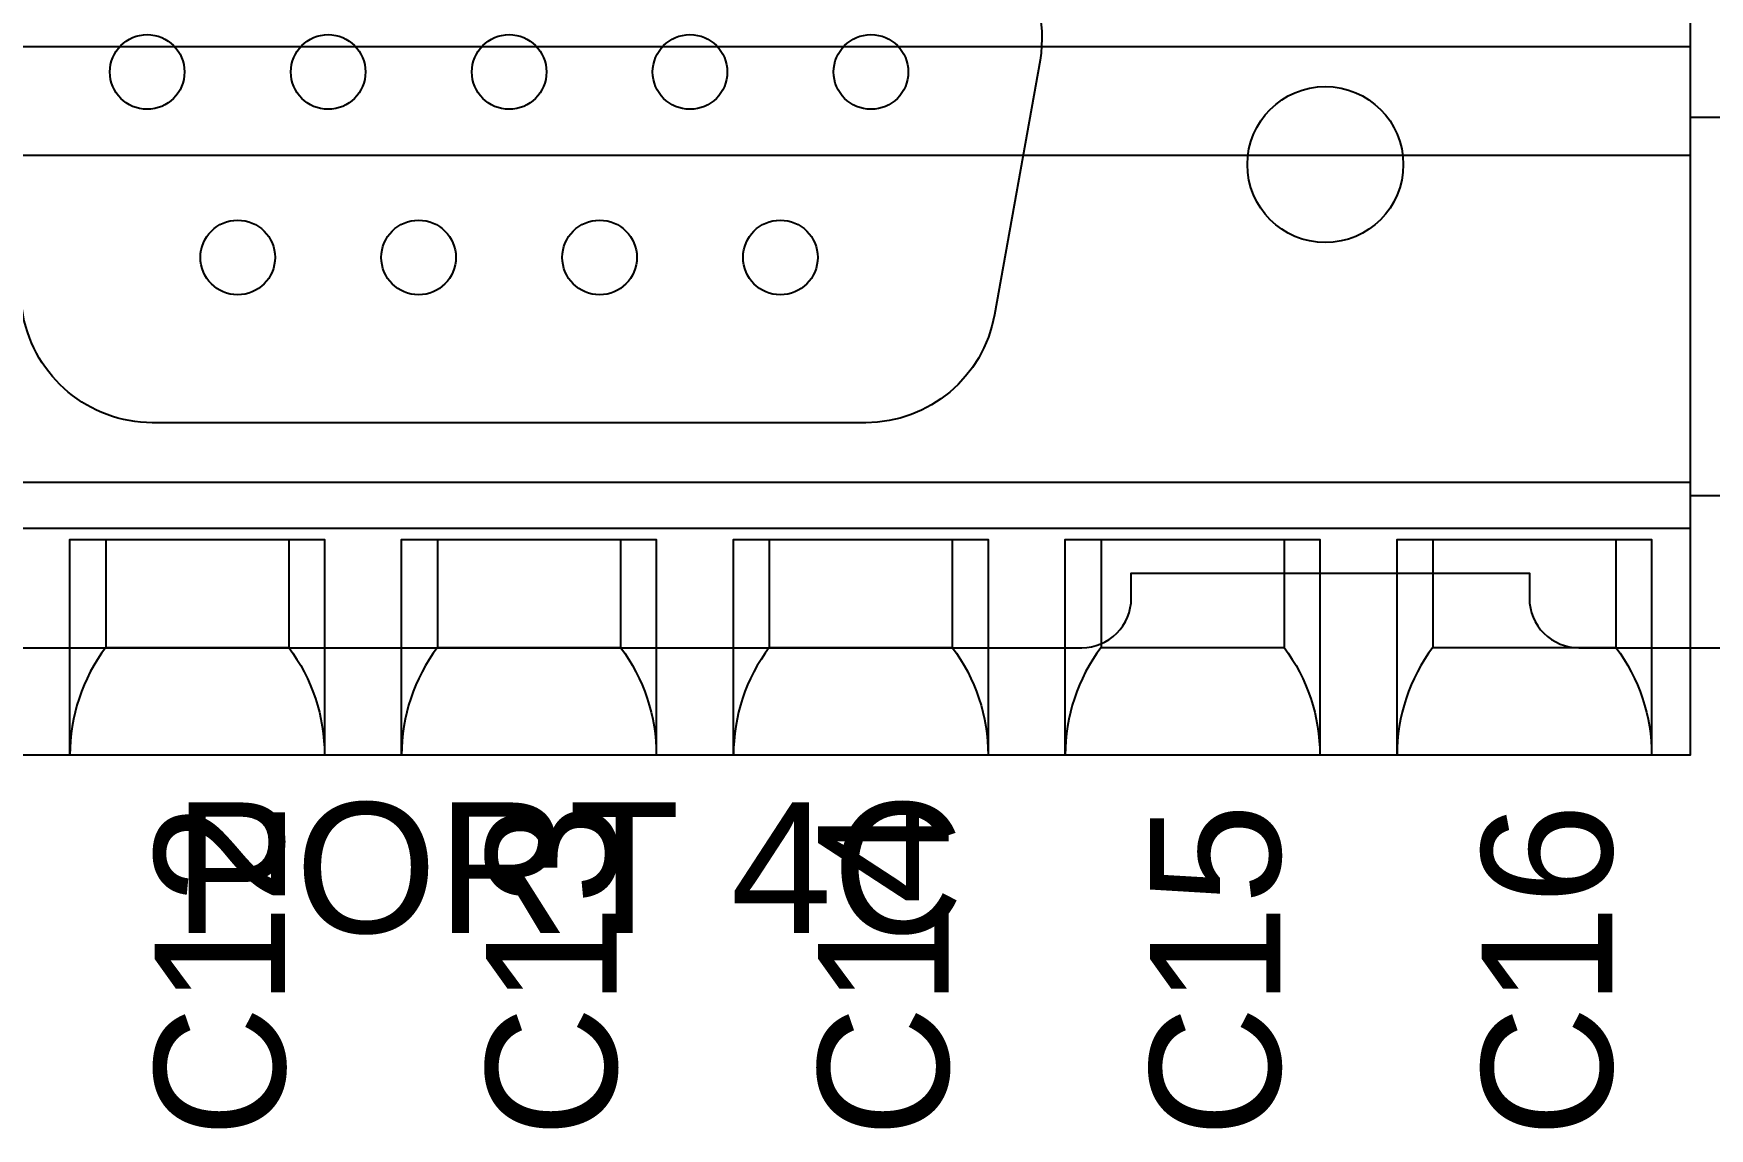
# Model space of a CAD drawing. Extents: x 0.3 to 23.7, y 0.2 to 17.5.
# Drawn here: x 21.384 to 22.394, y 5.117 to 5.777 of the extents above; entities that cross this region are included whole.
import ezdxf

# ---------------------------------------------------------------- set-up
doc = ezdxf.new("R2010")
doc.units = 0
doc.header["$MEASUREMENT"] = 0
for name, color, linetype in [('2_01__0-__EMPTY', 7, 'CONTINUOUS'), ('2_02__A-__SERIAL_COMMUNICA', 7, 'CONTINUOUS'), ('2_03__1-___4__DI_-__4__DO_', 7, 'CONTINUOUS'), ('2_04__B-___4__DI_-__4__DO_', 7, 'CONTINUOUS'), ('2_05__C-___4__DI_-__3__DO_', 7, 'CONTINUOUS'), ('2_06__2X___8__DO__STANDARD', 7, 'CONTINUOUS'), ('2_07__2A___8__DO__STANDARD', 7, 'CONTINUOUS'), ('2_08__2B___8__DO__STANDARD', 7, 'CONTINUOUS'), ('2_09__2C___8__DO__STANDARD', 7, 'CONTINUOUS'), ('2_10__3-___8__DI', 7, 'CONTINUOUS'), ('2_11__5-___8__AI', 7, 'CONTINUOUS'), ('2_12__6-___4__AI_-__4__AO_', 7, 'CONTINUOUS'), ('2_13__D-___14__DI', 7, 'CONTINUOUS')]:
    doc.layers.add(name, color=color, linetype=linetype)
doc.styles.add('ARIAL', font='arial.ttf')

msp = doc.modelspace()

# ---------------------------------------------------------------- linework, layer by layer
at = {"layer": '2_01__0-__EMPTY'}
msp.add_lwpolyline([(21.0502, 5.4069), (22.0155, 5.4069, 0.414214), (22.0453, 5.4367), (22.0453, 5.4519), (22.2853, 5.4519), (22.2853, 5.4367, 0.414214), (22.3152, 5.4069), (22.673, 5.4069, 0.414973), (22.7028, 5.4367), (22.7028, 5.957, 0.414973), (22.673, 5.9869), (22.3152, 5.9869, 0.414214), (22.2853, 5.957), (22.2853, 5.9419), (22.0453, 5.9419), (22.0453, 5.957, 0.414214), (22.0155, 5.9869), (21.0502, 5.9869, 0.414214)], format="xyb", dxfattribs=at)
at = {"layer": '2_02__A-__SERIAL_COMMUNICA'}
msp.add_lwpolyline([(21.4281, 5.8535), (21.9124, 5.8535, -0.46318), (21.9903, 5.761), (21.9629, 5.6076, -0.363045), (21.8853, 5.5425), (21.4552, 5.5425, -0.360245), (21.3773, 5.6075), (21.3502, 5.761, -0.463312)], format="xyb", close=True, dxfattribs=at)
for centre, radius in [((21.4521, 5.7539), 0.0225), ((21.5612, 5.7539), 0.0225), ((21.6703, 5.7539), 0.0225), ((21.7793, 5.7539), 0.0225), ((21.8884, 5.7539), 0.0225), ((22.1623, 5.6981), 0.047), ((21.5067, 5.6421), 0.0225), ((21.6157, 5.6421), 0.0225), ((21.7248, 5.6421), 0.0225), ((21.8338, 5.6421), 0.0225)]:
    msp.add_circle(centre, radius, dxfattribs=at)
at = {"layer": '2_03__1-___4__DI_-__4__DO_'}
msp.add_lwpolyline([(20.7822, 5.9509), (22.3822, 5.9509), (22.3822, 5.3421), (20.7822, 5.3421)], close=True, dxfattribs=at)
for points in [[(20.7822, 5.7693), (22.3822, 5.7693)], [(20.7822, 5.7038), (22.3822, 5.7038)], [(20.7822, 5.5067), (22.3822, 5.5067)], [(20.7822, 5.4789), (22.3822, 5.4789)], [(21.4055, 5.3421), (21.4055, 5.4722), (21.559, 5.4722), (21.559, 5.3421)], [(21.6055, 5.3421), (21.6055, 5.4722), (21.759, 5.4722), (21.759, 5.3421)], [(21.8055, 5.3421), (21.8055, 5.4722), (21.959, 5.4722), (21.959, 5.3421)], [(22.0055, 5.3421), (22.0055, 5.4722), (22.159, 5.4722), (22.159, 5.3421)], [(22.2055, 5.3421), (22.2055, 5.4722), (22.359, 5.4722), (22.359, 5.3421)], [(21.4271, 5.4071), (21.5374, 5.4071)], [(21.6271, 5.4071), (21.7374, 5.4071)], [(21.8271, 5.4071), (21.9374, 5.4071)], [(22.0271, 5.4071), (22.1374, 5.4071)], [(22.2271, 5.4071), (22.3374, 5.4071)]]:
    msp.add_lwpolyline(points, dxfattribs=at)
for points in [[(22.3822, 5.7267), (22.5429, 5.7267, -0.414169), (22.5822, 5.6873), (22.5822, 5.5378, -0.414258), (22.5429, 5.4984), (22.3822, 5.4984)], [(21.4271, 5.4722), (21.4271, 5.4071, 0.162853), (21.4055, 5.3421, 1.944453)], [(21.5374, 5.4722), (21.5374, 5.4071, -0.162853), (21.559, 5.3421, -1.944453)], [(21.6271, 5.4722), (21.6271, 5.4071, 0.162853), (21.6055, 5.3421, 1.944453)], [(21.7374, 5.4722), (21.7374, 5.4071, -0.162853), (21.759, 5.3421, -1.944453)], [(21.8271, 5.4722), (21.8271, 5.4071, 0.162853), (21.8055, 5.3421, 1.944453)], [(21.9374, 5.4722), (21.9374, 5.4071, -0.162853), (21.959, 5.3421, -1.944453)], [(22.0271, 5.4722), (22.0271, 5.4071, 0.162853), (22.0055, 5.3421, 1.944453)], [(22.1374, 5.4722), (22.1374, 5.4071, -0.162853), (22.159, 5.3421, -1.944453)], [(22.2271, 5.4722), (22.2271, 5.4071, 0.162853), (22.2055, 5.3421, 1.944453)], [(22.3374, 5.4722), (22.3374, 5.4071, -0.162853), (22.359, 5.3421, -1.944453)]]:
    msp.add_lwpolyline(points, format="xyb", dxfattribs=at)
at = {"layer": '2_04__B-___4__DI_-__4__DO_'}
msp.add_lwpolyline([(20.7822, 5.9509), (22.3822, 5.9509), (22.3822, 5.3421), (20.7822, 5.3421)], close=True, dxfattribs=at)
for points in [[(20.7822, 5.7693), (22.3822, 5.7693)], [(20.7822, 5.7038), (22.3822, 5.7038)], [(20.7822, 5.5067), (22.3822, 5.5067)], [(20.7822, 5.4789), (22.3822, 5.4789)], [(21.4055, 5.3421), (21.4055, 5.4722), (21.559, 5.4722), (21.559, 5.3421)], [(21.6055, 5.3421), (21.6055, 5.4722), (21.759, 5.4722), (21.759, 5.3421)], [(21.8055, 5.3421), (21.8055, 5.4722), (21.959, 5.4722), (21.959, 5.3421)], [(22.0055, 5.3421), (22.0055, 5.4722), (22.159, 5.4722), (22.159, 5.3421)], [(22.2055, 5.3421), (22.2055, 5.4722), (22.359, 5.4722), (22.359, 5.3421)], [(21.4271, 5.4071), (21.5374, 5.4071)], [(21.6271, 5.4071), (21.7374, 5.4071)], [(21.8271, 5.4071), (21.9374, 5.4071)], [(22.0271, 5.4071), (22.1374, 5.4071)], [(22.2271, 5.4071), (22.3374, 5.4071)]]:
    msp.add_lwpolyline(points, dxfattribs=at)
for points in [[(22.3822, 5.7267), (22.5429, 5.7267, -0.414169), (22.5822, 5.6873), (22.5822, 5.5378, -0.414258), (22.5429, 5.4984), (22.3822, 5.4984)], [(21.4271, 5.4722), (21.4271, 5.4071, 0.162853), (21.4055, 5.3421, 1.944453)], [(21.5374, 5.4722), (21.5374, 5.4071, -0.162853), (21.559, 5.3421, -1.944453)], [(21.6271, 5.4722), (21.6271, 5.4071, 0.162853), (21.6055, 5.3421, 1.944453)], [(21.7374, 5.4722), (21.7374, 5.4071, -0.162853), (21.759, 5.3421, -1.944453)], [(21.8271, 5.4722), (21.8271, 5.4071, 0.162853), (21.8055, 5.3421, 1.944453)], [(21.9374, 5.4722), (21.9374, 5.4071, -0.162853), (21.959, 5.3421, -1.944453)], [(22.0271, 5.4722), (22.0271, 5.4071, 0.162853), (22.0055, 5.3421, 1.944453)], [(22.1374, 5.4722), (22.1374, 5.4071, -0.162853), (22.159, 5.3421, -1.944453)], [(22.2271, 5.4722), (22.2271, 5.4071, 0.162853), (22.2055, 5.3421, 1.944453)], [(22.3374, 5.4722), (22.3374, 5.4071, -0.162853), (22.359, 5.3421, -1.944453)]]:
    msp.add_lwpolyline(points, format="xyb", dxfattribs=at)
at = {"layer": '2_05__C-___4__DI_-__3__DO_'}
msp.add_lwpolyline([(20.7822, 5.9509), (22.3822, 5.9509), (22.3822, 5.3421), (20.7822, 5.3421)], close=True, dxfattribs=at)
for points in [[(20.7822, 5.7693), (22.3822, 5.7693)], [(20.7822, 5.7038), (22.3822, 5.7038)], [(20.7822, 5.5067), (22.3822, 5.5067)], [(20.7822, 5.4789), (22.3822, 5.4789)], [(21.4055, 5.3421), (21.4055, 5.4722), (21.559, 5.4722), (21.559, 5.3421)], [(21.6055, 5.3421), (21.6055, 5.4722), (21.759, 5.4722), (21.759, 5.3421)], [(21.8055, 5.3421), (21.8055, 5.4722), (21.959, 5.4722), (21.959, 5.3421)], [(22.0055, 5.3421), (22.0055, 5.4722), (22.159, 5.4722), (22.159, 5.3421)], [(22.2055, 5.3421), (22.2055, 5.4722), (22.359, 5.4722), (22.359, 5.3421)], [(21.4271, 5.4071), (21.5374, 5.4071)], [(21.6271, 5.4071), (21.7374, 5.4071)], [(21.8271, 5.4071), (21.9374, 5.4071)], [(22.0271, 5.4071), (22.1374, 5.4071)], [(22.2271, 5.4071), (22.3374, 5.4071)]]:
    msp.add_lwpolyline(points, dxfattribs=at)
for points in [[(22.3822, 5.7267), (22.5429, 5.7267, -0.414169), (22.5822, 5.6873), (22.5822, 5.5378, -0.414258), (22.5429, 5.4984), (22.3822, 5.4984)], [(21.4271, 5.4722), (21.4271, 5.4071, 0.162853), (21.4055, 5.3421, 1.944453)], [(21.5374, 5.4722), (21.5374, 5.4071, -0.162853), (21.559, 5.3421, -1.944453)], [(21.6271, 5.4722), (21.6271, 5.4071, 0.162853), (21.6055, 5.3421, 1.944453)], [(21.7374, 5.4722), (21.7374, 5.4071, -0.162853), (21.759, 5.3421, -1.944453)], [(21.8271, 5.4722), (21.8271, 5.4071, 0.162853), (21.8055, 5.3421, 1.944453)], [(21.9374, 5.4722), (21.9374, 5.4071, -0.162853), (21.959, 5.3421, -1.944453)], [(22.0271, 5.4722), (22.0271, 5.4071, 0.162853), (22.0055, 5.3421, 1.944453)], [(22.1374, 5.4722), (22.1374, 5.4071, -0.162853), (22.159, 5.3421, -1.944453)], [(22.2271, 5.4722), (22.2271, 5.4071, 0.162853), (22.2055, 5.3421, 1.944453)], [(22.3374, 5.4722), (22.3374, 5.4071, -0.162853), (22.359, 5.3421, -1.944453)]]:
    msp.add_lwpolyline(points, format="xyb", dxfattribs=at)
at = {"layer": '2_06__2X___8__DO__STANDARD'}
msp.add_lwpolyline([(20.7822, 5.9509), (22.3822, 5.9509), (22.3822, 5.3421), (20.7822, 5.3421)], close=True, dxfattribs=at)
for points in [[(20.7822, 5.7693), (22.3822, 5.7693)], [(20.7822, 5.7038), (22.3822, 5.7038)], [(20.7822, 5.5067), (22.3822, 5.5067)], [(20.7822, 5.4789), (22.3822, 5.4789)], [(21.4055, 5.3421), (21.4055, 5.4722), (21.559, 5.4722), (21.559, 5.3421)], [(21.6055, 5.3421), (21.6055, 5.4722), (21.759, 5.4722), (21.759, 5.3421)], [(21.8055, 5.3421), (21.8055, 5.4722), (21.959, 5.4722), (21.959, 5.3421)], [(22.0055, 5.3421), (22.0055, 5.4722), (22.159, 5.4722), (22.159, 5.3421)], [(22.2055, 5.3421), (22.2055, 5.4722), (22.359, 5.4722), (22.359, 5.3421)], [(21.4271, 5.4071), (21.5374, 5.4071)], [(21.6271, 5.4071), (21.7374, 5.4071)], [(21.8271, 5.4071), (21.9374, 5.4071)], [(22.0271, 5.4071), (22.1374, 5.4071)], [(22.2271, 5.4071), (22.3374, 5.4071)]]:
    msp.add_lwpolyline(points, dxfattribs=at)
for points in [[(22.3822, 5.7267), (22.5429, 5.7267, -0.414169), (22.5822, 5.6873), (22.5822, 5.5378, -0.414258), (22.5429, 5.4984), (22.3822, 5.4984)], [(21.4271, 5.4722), (21.4271, 5.4071, 0.162853), (21.4055, 5.3421, 1.944453)], [(21.5374, 5.4722), (21.5374, 5.4071, -0.162853), (21.559, 5.3421, -1.944453)], [(21.6271, 5.4722), (21.6271, 5.4071, 0.162853), (21.6055, 5.3421, 1.944453)], [(21.7374, 5.4722), (21.7374, 5.4071, -0.162853), (21.759, 5.3421, -1.944453)], [(21.8271, 5.4722), (21.8271, 5.4071, 0.162853), (21.8055, 5.3421, 1.944453)], [(21.9374, 5.4722), (21.9374, 5.4071, -0.162853), (21.959, 5.3421, -1.944453)], [(22.0271, 5.4722), (22.0271, 5.4071, 0.162853), (22.0055, 5.3421, 1.944453)], [(22.1374, 5.4722), (22.1374, 5.4071, -0.162853), (22.159, 5.3421, -1.944453)], [(22.2271, 5.4722), (22.2271, 5.4071, 0.162853), (22.2055, 5.3421, 1.944453)], [(22.3374, 5.4722), (22.3374, 5.4071, -0.162853), (22.359, 5.3421, -1.944453)]]:
    msp.add_lwpolyline(points, format="xyb", dxfattribs=at)
at = {"layer": '2_07__2A___8__DO__STANDARD'}
msp.add_lwpolyline([(20.7822, 5.9509), (22.3822, 5.9509), (22.3822, 5.3421), (20.7822, 5.3421)], close=True, dxfattribs=at)
for points in [[(20.7822, 5.7693), (22.3822, 5.7693)], [(20.7822, 5.7038), (22.3822, 5.7038)], [(20.7822, 5.5067), (22.3822, 5.5067)], [(20.7822, 5.4789), (22.3822, 5.4789)], [(21.4055, 5.3421), (21.4055, 5.4722), (21.559, 5.4722), (21.559, 5.3421)], [(21.6055, 5.3421), (21.6055, 5.4722), (21.759, 5.4722), (21.759, 5.3421)], [(21.8055, 5.3421), (21.8055, 5.4722), (21.959, 5.4722), (21.959, 5.3421)], [(22.0055, 5.3421), (22.0055, 5.4722), (22.159, 5.4722), (22.159, 5.3421)], [(22.2055, 5.3421), (22.2055, 5.4722), (22.359, 5.4722), (22.359, 5.3421)], [(21.4271, 5.4071), (21.5374, 5.4071)], [(21.6271, 5.4071), (21.7374, 5.4071)], [(21.8271, 5.4071), (21.9374, 5.4071)], [(22.0271, 5.4071), (22.1374, 5.4071)], [(22.2271, 5.4071), (22.3374, 5.4071)]]:
    msp.add_lwpolyline(points, dxfattribs=at)
for points in [[(22.3822, 5.7267), (22.5429, 5.7267, -0.414169), (22.5822, 5.6873), (22.5822, 5.5378, -0.414258), (22.5429, 5.4984), (22.3822, 5.4984)], [(21.4271, 5.4722), (21.4271, 5.4071, 0.162853), (21.4055, 5.3421, 1.944453)], [(21.5374, 5.4722), (21.5374, 5.4071, -0.162853), (21.559, 5.3421, -1.944453)], [(21.6271, 5.4722), (21.6271, 5.4071, 0.162853), (21.6055, 5.3421, 1.944453)], [(21.7374, 5.4722), (21.7374, 5.4071, -0.162853), (21.759, 5.3421, -1.944453)], [(21.8271, 5.4722), (21.8271, 5.4071, 0.162853), (21.8055, 5.3421, 1.944453)], [(21.9374, 5.4722), (21.9374, 5.4071, -0.162853), (21.959, 5.3421, -1.944453)], [(22.0271, 5.4722), (22.0271, 5.4071, 0.162853), (22.0055, 5.3421, 1.944453)], [(22.1374, 5.4722), (22.1374, 5.4071, -0.162853), (22.159, 5.3421, -1.944453)], [(22.2271, 5.4722), (22.2271, 5.4071, 0.162853), (22.2055, 5.3421, 1.944453)], [(22.3374, 5.4722), (22.3374, 5.4071, -0.162853), (22.359, 5.3421, -1.944453)]]:
    msp.add_lwpolyline(points, format="xyb", dxfattribs=at)
at = {"layer": '2_08__2B___8__DO__STANDARD'}
msp.add_lwpolyline([(20.7822, 5.9509), (22.3822, 5.9509), (22.3822, 5.3421), (20.7822, 5.3421)], close=True, dxfattribs=at)
for points in [[(20.7822, 5.7693), (22.3822, 5.7693)], [(20.7822, 5.7038), (22.3822, 5.7038)], [(20.7822, 5.5067), (22.3822, 5.5067)], [(20.7822, 5.4789), (22.3822, 5.4789)], [(21.4055, 5.3421), (21.4055, 5.4722), (21.559, 5.4722), (21.559, 5.3421)], [(21.6055, 5.3421), (21.6055, 5.4722), (21.759, 5.4722), (21.759, 5.3421)], [(21.8055, 5.3421), (21.8055, 5.4722), (21.959, 5.4722), (21.959, 5.3421)], [(22.0055, 5.3421), (22.0055, 5.4722), (22.159, 5.4722), (22.159, 5.3421)], [(22.2055, 5.3421), (22.2055, 5.4722), (22.359, 5.4722), (22.359, 5.3421)], [(21.4271, 5.4071), (21.5374, 5.4071)], [(21.6271, 5.4071), (21.7374, 5.4071)], [(21.8271, 5.4071), (21.9374, 5.4071)], [(22.0271, 5.4071), (22.1374, 5.4071)], [(22.2271, 5.4071), (22.3374, 5.4071)]]:
    msp.add_lwpolyline(points, dxfattribs=at)
for points in [[(22.3822, 5.7267), (22.5429, 5.7267, -0.414169), (22.5822, 5.6873), (22.5822, 5.5378, -0.414258), (22.5429, 5.4984), (22.3822, 5.4984)], [(21.4271, 5.4722), (21.4271, 5.4071, 0.162853), (21.4055, 5.3421, 1.944453)], [(21.5374, 5.4722), (21.5374, 5.4071, -0.162853), (21.559, 5.3421, -1.944453)], [(21.6271, 5.4722), (21.6271, 5.4071, 0.162853), (21.6055, 5.3421, 1.944453)], [(21.7374, 5.4722), (21.7374, 5.4071, -0.162853), (21.759, 5.3421, -1.944453)], [(21.8271, 5.4722), (21.8271, 5.4071, 0.162853), (21.8055, 5.3421, 1.944453)], [(21.9374, 5.4722), (21.9374, 5.4071, -0.162853), (21.959, 5.3421, -1.944453)], [(22.0271, 5.4722), (22.0271, 5.4071, 0.162853), (22.0055, 5.3421, 1.944453)], [(22.1374, 5.4722), (22.1374, 5.4071, -0.162853), (22.159, 5.3421, -1.944453)], [(22.2271, 5.4722), (22.2271, 5.4071, 0.162853), (22.2055, 5.3421, 1.944453)], [(22.3374, 5.4722), (22.3374, 5.4071, -0.162853), (22.359, 5.3421, -1.944453)]]:
    msp.add_lwpolyline(points, format="xyb", dxfattribs=at)
at = {"layer": '2_09__2C___8__DO__STANDARD'}
msp.add_lwpolyline([(20.7822, 5.9509), (22.3822, 5.9509), (22.3822, 5.3421), (20.7822, 5.3421)], close=True, dxfattribs=at)
for points in [[(20.7822, 5.7693), (22.3822, 5.7693)], [(20.7822, 5.7038), (22.3822, 5.7038)], [(20.7822, 5.5067), (22.3822, 5.5067)], [(20.7822, 5.4789), (22.3822, 5.4789)], [(21.4055, 5.3421), (21.4055, 5.4722), (21.559, 5.4722), (21.559, 5.3421)], [(21.6055, 5.3421), (21.6055, 5.4722), (21.759, 5.4722), (21.759, 5.3421)], [(21.8055, 5.3421), (21.8055, 5.4722), (21.959, 5.4722), (21.959, 5.3421)], [(22.0055, 5.3421), (22.0055, 5.4722), (22.159, 5.4722), (22.159, 5.3421)], [(22.2055, 5.3421), (22.2055, 5.4722), (22.359, 5.4722), (22.359, 5.3421)], [(21.4271, 5.4071), (21.5374, 5.4071)], [(21.6271, 5.4071), (21.7374, 5.4071)], [(21.8271, 5.4071), (21.9374, 5.4071)], [(22.0271, 5.4071), (22.1374, 5.4071)], [(22.2271, 5.4071), (22.3374, 5.4071)]]:
    msp.add_lwpolyline(points, dxfattribs=at)
for points in [[(22.3822, 5.7267), (22.5429, 5.7267, -0.414169), (22.5822, 5.6873), (22.5822, 5.5378, -0.414258), (22.5429, 5.4984), (22.3822, 5.4984)], [(21.4271, 5.4722), (21.4271, 5.4071, 0.162853), (21.4055, 5.3421, 1.944453)], [(21.5374, 5.4722), (21.5374, 5.4071, -0.162853), (21.559, 5.3421, -1.944453)], [(21.6271, 5.4722), (21.6271, 5.4071, 0.162853), (21.6055, 5.3421, 1.944453)], [(21.7374, 5.4722), (21.7374, 5.4071, -0.162853), (21.759, 5.3421, -1.944453)], [(21.8271, 5.4722), (21.8271, 5.4071, 0.162853), (21.8055, 5.3421, 1.944453)], [(21.9374, 5.4722), (21.9374, 5.4071, -0.162853), (21.959, 5.3421, -1.944453)], [(22.0271, 5.4722), (22.0271, 5.4071, 0.162853), (22.0055, 5.3421, 1.944453)], [(22.1374, 5.4722), (22.1374, 5.4071, -0.162853), (22.159, 5.3421, -1.944453)], [(22.2271, 5.4722), (22.2271, 5.4071, 0.162853), (22.2055, 5.3421, 1.944453)], [(22.3374, 5.4722), (22.3374, 5.4071, -0.162853), (22.359, 5.3421, -1.944453)]]:
    msp.add_lwpolyline(points, format="xyb", dxfattribs=at)
at = {"layer": '2_10__3-___8__DI'}
msp.add_lwpolyline([(20.7822, 5.9509), (22.3822, 5.9509), (22.3822, 5.3421), (20.7822, 5.3421)], close=True, dxfattribs=at)
for points in [[(20.7822, 5.7693), (22.3822, 5.7693)], [(20.7822, 5.7038), (22.3822, 5.7038)], [(20.7822, 5.5067), (22.3822, 5.5067)], [(20.7822, 5.4789), (22.3822, 5.4789)], [(21.4055, 5.3421), (21.4055, 5.4722), (21.559, 5.4722), (21.559, 5.3421)], [(21.6055, 5.3421), (21.6055, 5.4722), (21.759, 5.4722), (21.759, 5.3421)], [(21.8055, 5.3421), (21.8055, 5.4722), (21.959, 5.4722), (21.959, 5.3421)], [(22.0055, 5.3421), (22.0055, 5.4722), (22.159, 5.4722), (22.159, 5.3421)], [(22.2055, 5.3421), (22.2055, 5.4722), (22.359, 5.4722), (22.359, 5.3421)], [(21.4271, 5.4071), (21.5374, 5.4071)], [(21.6271, 5.4071), (21.7374, 5.4071)], [(21.8271, 5.4071), (21.9374, 5.4071)], [(22.0271, 5.4071), (22.1374, 5.4071)], [(22.2271, 5.4071), (22.3374, 5.4071)]]:
    msp.add_lwpolyline(points, dxfattribs=at)
for points in [[(22.3822, 5.7267), (22.5429, 5.7267, -0.414169), (22.5822, 5.6873), (22.5822, 5.5378, -0.414258), (22.5429, 5.4984), (22.3822, 5.4984)], [(21.4271, 5.4722), (21.4271, 5.4071, 0.162853), (21.4055, 5.3421, 1.944453)], [(21.5374, 5.4722), (21.5374, 5.4071, -0.162853), (21.559, 5.3421, -1.944453)], [(21.6271, 5.4722), (21.6271, 5.4071, 0.162853), (21.6055, 5.3421, 1.944453)], [(21.7374, 5.4722), (21.7374, 5.4071, -0.162853), (21.759, 5.3421, -1.944453)], [(21.8271, 5.4722), (21.8271, 5.4071, 0.162853), (21.8055, 5.3421, 1.944453)], [(21.9374, 5.4722), (21.9374, 5.4071, -0.162853), (21.959, 5.3421, -1.944453)], [(22.0271, 5.4722), (22.0271, 5.4071, 0.162853), (22.0055, 5.3421, 1.944453)], [(22.1374, 5.4722), (22.1374, 5.4071, -0.162853), (22.159, 5.3421, -1.944453)], [(22.2271, 5.4722), (22.2271, 5.4071, 0.162853), (22.2055, 5.3421, 1.944453)], [(22.3374, 5.4722), (22.3374, 5.4071, -0.162853), (22.359, 5.3421, -1.944453)]]:
    msp.add_lwpolyline(points, format="xyb", dxfattribs=at)
at = {"layer": '2_11__5-___8__AI'}
msp.add_lwpolyline([(20.7822, 5.9509), (22.3822, 5.9509), (22.3822, 5.3421), (20.7822, 5.3421)], close=True, dxfattribs=at)
for points in [[(20.7822, 5.7693), (22.3822, 5.7693)], [(20.7822, 5.7038), (22.3822, 5.7038)], [(20.7822, 5.5067), (22.3822, 5.5067)], [(20.7822, 5.4789), (22.3822, 5.4789)], [(21.4055, 5.3421), (21.4055, 5.4722), (21.559, 5.4722), (21.559, 5.3421)], [(21.6055, 5.3421), (21.6055, 5.4722), (21.759, 5.4722), (21.759, 5.3421)], [(21.8055, 5.3421), (21.8055, 5.4722), (21.959, 5.4722), (21.959, 5.3421)], [(22.0055, 5.3421), (22.0055, 5.4722), (22.159, 5.4722), (22.159, 5.3421)], [(22.2055, 5.3421), (22.2055, 5.4722), (22.359, 5.4722), (22.359, 5.3421)], [(21.4271, 5.4071), (21.5374, 5.4071)], [(21.6271, 5.4071), (21.7374, 5.4071)], [(21.8271, 5.4071), (21.9374, 5.4071)], [(22.0271, 5.4071), (22.1374, 5.4071)], [(22.2271, 5.4071), (22.3374, 5.4071)]]:
    msp.add_lwpolyline(points, dxfattribs=at)
for points in [[(22.3822, 5.7267), (22.5429, 5.7267, -0.414169), (22.5822, 5.6873), (22.5822, 5.5378, -0.414258), (22.5429, 5.4984), (22.3822, 5.4984)], [(21.4271, 5.4722), (21.4271, 5.4071, 0.162853), (21.4055, 5.3421, 1.944453)], [(21.5374, 5.4722), (21.5374, 5.4071, -0.162853), (21.559, 5.3421, -1.944453)], [(21.6271, 5.4722), (21.6271, 5.4071, 0.162853), (21.6055, 5.3421, 1.944453)], [(21.7374, 5.4722), (21.7374, 5.4071, -0.162853), (21.759, 5.3421, -1.944453)], [(21.8271, 5.4722), (21.8271, 5.4071, 0.162853), (21.8055, 5.3421, 1.944453)], [(21.9374, 5.4722), (21.9374, 5.4071, -0.162853), (21.959, 5.3421, -1.944453)], [(22.0271, 5.4722), (22.0271, 5.4071, 0.162853), (22.0055, 5.3421, 1.944453)], [(22.1374, 5.4722), (22.1374, 5.4071, -0.162853), (22.159, 5.3421, -1.944453)], [(22.2271, 5.4722), (22.2271, 5.4071, 0.162853), (22.2055, 5.3421, 1.944453)], [(22.3374, 5.4722), (22.3374, 5.4071, -0.162853), (22.359, 5.3421, -1.944453)]]:
    msp.add_lwpolyline(points, format="xyb", dxfattribs=at)
at = {"layer": '2_12__6-___4__AI_-__4__AO_'}
msp.add_lwpolyline([(20.7822, 5.9509), (22.3822, 5.9509), (22.3822, 5.3421), (20.7822, 5.3421)], close=True, dxfattribs=at)
for points in [[(20.7822, 5.7693), (22.3822, 5.7693)], [(20.7822, 5.7038), (22.3822, 5.7038)], [(20.7822, 5.5067), (22.3822, 5.5067)], [(20.7822, 5.4789), (22.3822, 5.4789)], [(21.4055, 5.3421), (21.4055, 5.4722), (21.559, 5.4722), (21.559, 5.3421)], [(21.6055, 5.3421), (21.6055, 5.4722), (21.759, 5.4722), (21.759, 5.3421)], [(21.8055, 5.3421), (21.8055, 5.4722), (21.959, 5.4722), (21.959, 5.3421)], [(22.0055, 5.3421), (22.0055, 5.4722), (22.159, 5.4722), (22.159, 5.3421)], [(22.2055, 5.3421), (22.2055, 5.4722), (22.359, 5.4722), (22.359, 5.3421)], [(21.4271, 5.4071), (21.5374, 5.4071)], [(21.6271, 5.4071), (21.7374, 5.4071)], [(21.8271, 5.4071), (21.9374, 5.4071)], [(22.0271, 5.4071), (22.1374, 5.4071)], [(22.2271, 5.4071), (22.3374, 5.4071)]]:
    msp.add_lwpolyline(points, dxfattribs=at)
for points in [[(22.3822, 5.7267), (22.5429, 5.7267, -0.414169), (22.5822, 5.6873), (22.5822, 5.5378, -0.414258), (22.5429, 5.4984), (22.3822, 5.4984)], [(21.4271, 5.4722), (21.4271, 5.4071, 0.162853), (21.4055, 5.3421, 1.944453)], [(21.5374, 5.4722), (21.5374, 5.4071, -0.162853), (21.559, 5.3421, -1.944453)], [(21.6271, 5.4722), (21.6271, 5.4071, 0.162853), (21.6055, 5.3421, 1.944453)], [(21.7374, 5.4722), (21.7374, 5.4071, -0.162853), (21.759, 5.3421, -1.944453)], [(21.8271, 5.4722), (21.8271, 5.4071, 0.162853), (21.8055, 5.3421, 1.944453)], [(21.9374, 5.4722), (21.9374, 5.4071, -0.162853), (21.959, 5.3421, -1.944453)], [(22.0271, 5.4722), (22.0271, 5.4071, 0.162853), (22.0055, 5.3421, 1.944453)], [(22.1374, 5.4722), (22.1374, 5.4071, -0.162853), (22.159, 5.3421, -1.944453)], [(22.2271, 5.4722), (22.2271, 5.4071, 0.162853), (22.2055, 5.3421, 1.944453)], [(22.3374, 5.4722), (22.3374, 5.4071, -0.162853), (22.359, 5.3421, -1.944453)]]:
    msp.add_lwpolyline(points, format="xyb", dxfattribs=at)
at = {"layer": '2_13__D-___14__DI'}
msp.add_lwpolyline([(20.7822, 5.9509), (22.3822, 5.9509), (22.3822, 5.3421), (20.7822, 5.3421)], close=True, dxfattribs=at)
for points in [[(20.7822, 5.7693), (22.3822, 5.7693)], [(20.7822, 5.7038), (22.3822, 5.7038)], [(20.7822, 5.5067), (22.3822, 5.5067)], [(20.7822, 5.4789), (22.3822, 5.4789)], [(21.4055, 5.3421), (21.4055, 5.4722), (21.559, 5.4722), (21.559, 5.3421)], [(21.6055, 5.3421), (21.6055, 5.4722), (21.759, 5.4722), (21.759, 5.3421)], [(21.8055, 5.3421), (21.8055, 5.4722), (21.959, 5.4722), (21.959, 5.3421)], [(22.0055, 5.3421), (22.0055, 5.4722), (22.159, 5.4722), (22.159, 5.3421)], [(22.2055, 5.3421), (22.2055, 5.4722), (22.359, 5.4722), (22.359, 5.3421)], [(21.4271, 5.4071), (21.5374, 5.4071)], [(21.6271, 5.4071), (21.7374, 5.4071)], [(21.8271, 5.4071), (21.9374, 5.4071)], [(22.0271, 5.4071), (22.1374, 5.4071)], [(22.2271, 5.4071), (22.3374, 5.4071)]]:
    msp.add_lwpolyline(points, dxfattribs=at)
for points in [[(22.3822, 5.7267), (22.5429, 5.7267, -0.414169), (22.5822, 5.6873), (22.5822, 5.5378, -0.414258), (22.5429, 5.4984), (22.3822, 5.4984)], [(21.4271, 5.4722), (21.4271, 5.4071, 0.162853), (21.4055, 5.3421, 1.944453)], [(21.5374, 5.4722), (21.5374, 5.4071, -0.162853), (21.559, 5.3421, -1.944453)], [(21.6271, 5.4722), (21.6271, 5.4071, 0.162853), (21.6055, 5.3421, 1.944453)], [(21.7374, 5.4722), (21.7374, 5.4071, -0.162853), (21.759, 5.3421, -1.944453)], [(21.8271, 5.4722), (21.8271, 5.4071, 0.162853), (21.8055, 5.3421, 1.944453)], [(21.9374, 5.4722), (21.9374, 5.4071, -0.162853), (21.959, 5.3421, -1.944453)], [(22.0271, 5.4722), (22.0271, 5.4071, 0.162853), (22.0055, 5.3421, 1.944453)], [(22.1374, 5.4722), (22.1374, 5.4071, -0.162853), (22.159, 5.3421, -1.944453)], [(22.2271, 5.4722), (22.2271, 5.4071, 0.162853), (22.2055, 5.3421, 1.944453)], [(22.3374, 5.4722), (22.3374, 5.4071, -0.162853), (22.359, 5.3421, -1.944453)]]:
    msp.add_lwpolyline(points, format="xyb", dxfattribs=at)

# ---------------------------------------------------------------- texts
at = {"layer": '2_01__0-__EMPTY', "style": 'ARIAL'}
for s, p in [('C12', (21.5352, 5.1116)), ('C13', (21.7351, 5.1116)), ('C14', (21.9352, 5.1116)), ('C15', (22.1352, 5.1116)), ('C16', (22.3352, 5.1116))]:
    msp.add_text(s, height=0.07867, rotation=90, dxfattribs=at).set_placement(p)
at = {"layer": '2_02__A-__SERIAL_COMMUNICA', "style": 'ARIAL'}
msp.add_text('PORT 4C', height=0.07867, dxfattribs=at).set_placement((21.468, 5.235))
at = {"layer": '2_03__1-___4__DI_-__4__DO_', "style": 'ARIAL'}
for s, p in [('C12', (21.5352, 5.1116)), ('C13', (21.7351, 5.1116)), ('C14', (21.9352, 5.1116)), ('C15', (22.1352, 5.1116)), ('C16', (22.3352, 5.1116))]:
    msp.add_text(s, height=0.07867, rotation=90, dxfattribs=at).set_placement(p)
at = {"layer": '2_04__B-___4__DI_-__4__DO_', "style": 'ARIAL'}
for s, p in [('C12', (21.5352, 5.1116)), ('C13', (21.7351, 5.1116)), ('C14', (21.9352, 5.1116)), ('C15', (22.1352, 5.1116)), ('C16', (22.3352, 5.1116))]:
    msp.add_text(s, height=0.07867, rotation=90, dxfattribs=at).set_placement(p)
at = {"layer": '2_05__C-___4__DI_-__3__DO_', "style": 'ARIAL'}
for s, p in [('C12', (21.5352, 5.1116)), ('C13', (21.7351, 5.1116)), ('C14', (21.9352, 5.1116)), ('C15', (22.1352, 5.1116)), ('C16', (22.3352, 5.1116))]:
    msp.add_text(s, height=0.07867, rotation=90, dxfattribs=at).set_placement(p)
at = {"layer": '2_06__2X___8__DO__STANDARD', "style": 'ARIAL'}
for s, p in [('C12', (21.5352, 5.1116)), ('C13', (21.7351, 5.1116)), ('C14', (21.9352, 5.1116)), ('C15', (22.1352, 5.1116)), ('C16', (22.3352, 5.1116))]:
    msp.add_text(s, height=0.07867, rotation=90, dxfattribs=at).set_placement(p)
at = {"layer": '2_07__2A___8__DO__STANDARD', "style": 'ARIAL'}
for s, p in [('C12', (21.5352, 5.1116)), ('C13', (21.7351, 5.1116)), ('C14', (21.9352, 5.1116)), ('C15', (22.1352, 5.1116)), ('C16', (22.3352, 5.1116))]:
    msp.add_text(s, height=0.07867, rotation=90, dxfattribs=at).set_placement(p)
at = {"layer": '2_08__2B___8__DO__STANDARD', "style": 'ARIAL'}
for s, p in [('C12', (21.5352, 5.1116)), ('C13', (21.7351, 5.1116)), ('C14', (21.9352, 5.1116)), ('C15', (22.1352, 5.1116)), ('C16', (22.3352, 5.1116))]:
    msp.add_text(s, height=0.07867, rotation=90, dxfattribs=at).set_placement(p)
at = {"layer": '2_09__2C___8__DO__STANDARD', "style": 'ARIAL'}
for s, p in [('C12', (21.5352, 5.1116)), ('C13', (21.7351, 5.1116)), ('C14', (21.9352, 5.1116)), ('C15', (22.1352, 5.1116)), ('C16', (22.3352, 5.1116))]:
    msp.add_text(s, height=0.07867, rotation=90, dxfattribs=at).set_placement(p)
at = {"layer": '2_10__3-___8__DI', "style": 'ARIAL'}
for s, p in [('C12', (21.5352, 5.1116)), ('C13', (21.7351, 5.1116)), ('C14', (21.9352, 5.1116)), ('C15', (22.1352, 5.1116)), ('C16', (22.3352, 5.1116))]:
    msp.add_text(s, height=0.07867, rotation=90, dxfattribs=at).set_placement(p)
at = {"layer": '2_11__5-___8__AI', "style": 'ARIAL'}
for s, p in [('C12', (21.5352, 5.1116)), ('C13', (21.7351, 5.1116)), ('C14', (21.9352, 5.1116)), ('C15', (22.1352, 5.1116)), ('C16', (22.3352, 5.1116))]:
    msp.add_text(s, height=0.07867, rotation=90, dxfattribs=at).set_placement(p)
at = {"layer": '2_12__6-___4__AI_-__4__AO_', "style": 'ARIAL'}
for s, p in [('C12', (21.5352, 5.1116)), ('C13', (21.7351, 5.1116)), ('C14', (21.9352, 5.1116)), ('C15', (22.1352, 5.1116)), ('C16', (22.3352, 5.1116))]:
    msp.add_text(s, height=0.07867, rotation=90, dxfattribs=at).set_placement(p)
at = {"layer": '2_13__D-___14__DI', "style": 'ARIAL'}
for s, p in [('C12', (21.5352, 5.1116)), ('C13', (21.7351, 5.1116)), ('C14', (21.9352, 5.1116)), ('C15', (22.1352, 5.1116)), ('C16', (22.3352, 5.1116))]:
    msp.add_text(s, height=0.07867, rotation=90, dxfattribs=at).set_placement(p)

doc.saveas('drawing.dxf')
